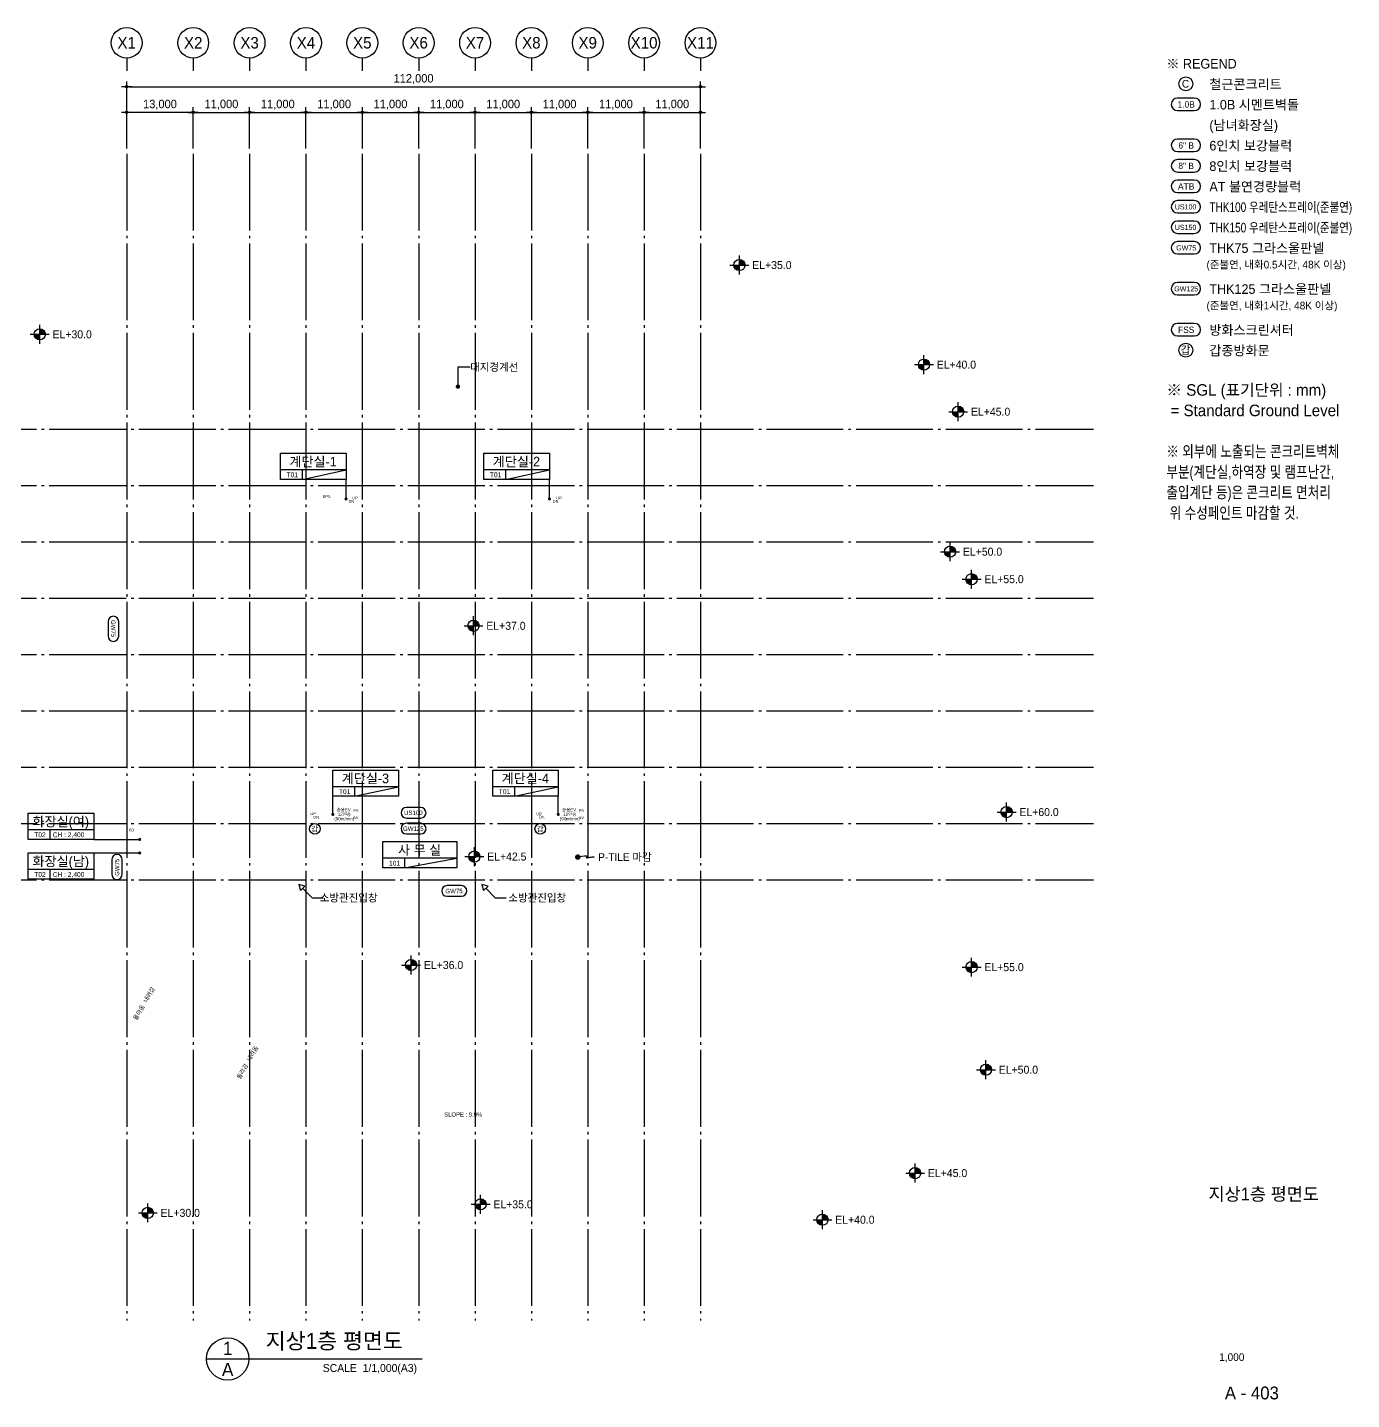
# Model space of a CAD drawing. Header units: millimetres. Extents: x 252735598 to 255219468, y 504282078 to 504550014.
# Drawn here: x 253701006 to 253959468, y 504282078 to 504550014 of the extents above; entities that cross this region are included whole.
import ezdxf
from ezdxf.enums import TextEntityAlignment as Align

# ---------------------------------------------------------------- set-up
doc = ezdxf.new("R2010")
doc.units = ezdxf.units.MM
doc.linetypes.add('CEN', pattern=[35, 30, -2, 1, -2])
for name, color, linetype in [('4A.TEC CEN', 1, 'CEN'), ('4A.TEC DIM', 7, 'Continuous'), ('4A.TEC FORM-TEXT', 3, 'Continuous'), ('4A.TEC TEXT', 7, 'Continuous'), ('4A.TEC TEXT 1', 3, 'Continuous'), ('4A.TEC TEXT 2', 3, 'Continuous'), ('4A.TEC 심볼', 7, 'Continuous'), ('㈜SE&C TEXT', 7, 'Continuous'), ('㈜SE&C TEXT 1', 3, 'Continuous')]:
    doc.layers.add(name, color=color, linetype=linetype)
doc.styles.add('돋움', font='')
doc.styles.get('돋움').set_extended_font_data('돋움')
doc.dimstyles.new('DIM_600(외부치수)', dxfattribs={"dimscale": 400, "dimtxt": 3.3, "dimasz": 1, "dimexe": 2, "dimexo": 2, "dimgap": 1, "dimtad": 1, "dimdec": 0, "dimdsep": 46, "dimlunit": 6, "dimtxsty": '돋움', "dimblk1": 'DIMDOT', "dimblk2": 'DIMDOT', "dimsah": 1, "dimcen": 2.5, "dimdle": 1.5, "dimclrd": 8, "dimclre": 8, "dimclrt": 3, "dimadec": 0, "dimazin": 0, "dimtfac": 1, "dimtdec": 0, "dimtix": 1, "dimtmove": 2, "dimatfit": 3, "dimldrblk": 'DIMDOT', "dimfxl": 1, "dimtvp": 1, "dimtolj": 1, "dimtzin": 0, "dimarcsym": 0})

# ---------------------------------------------------------------- blocks, each defined once
blk = doc.blocks.new('a4w')
at = {"layer": '4A.TEC 심볼'}
for points in [[(-19898, 7460444), (-21873, 7460444, 1), (-21873, 7458989), (-19898, 7458989, 1)], [(-19898, 7455644), (-21873, 7455644, 1), (-21873, 7454189), (-19898, 7454189, 1)], [(-19898, 7453244), (-21873, 7453244, 1), (-21873, 7451789), (-19898, 7451789, 1)], [(-19898, 7450844), (-21873, 7450844, 1), (-21873, 7449389), (-19898, 7449389, 1)], [(-19898, 7448444), (-21873, 7448444, 1), (-21873, 7446989), (-19898, 7446989, 1)], [(-19898, 7446044), (-21873, 7446044, 1), (-21873, 7444589), (-19898, 7444589, 1)], [(-19898, 7443644), (-21873, 7443644, 1), (-21873, 7442189), (-19898, 7442189, 1)], [(-19898, 7438844), (-21873, 7438844, 1), (-21873, 7437389), (-19898, 7437389, 1)], [(-19898, 7434044), (-21873, 7434044, 1), (-21873, 7432589), (-19898, 7432589, 1)]]:
    blk.add_lwpolyline(points, format="xyb", close=True, dxfattribs=at)
for centre in [(-20886, 7462116), (-20886, 7430916)]:
    blk.add_circle(centre, 808, dxfattribs=at)
at = {"layer": '4A.TEC TEXT', "style": '돋움'}
for s, p in [('C', (-20923, 7462128)), ('갑', (-20923, 7430928))]:
    blk.add_text(s, height=900, dxfattribs=at).set_placement(p, align=Align.MIDDLE_CENTER)
for s, height, p in [('1.0B', 750, (-20845, 7459705)), ('6" B', 750, (-20845, 7454905)), ('8" B', 750, (-20845, 7452505)), ('ATB', 750, (-20845, 7450105)), ('US100', 600, (-20916, 7447705)), ('US150', 600, (-20916, 7445305)), ('GW75', 600, (-20845, 7442905)), ('GW125', 600, (-20845, 7438105)), ('FSS', 750, (-20845, 7433305))]:
    blk.add_text(s, height=height, dxfattribs=at).set_placement(p, align=Align.MIDDLE)
at = {"layer": '4A.TEC TEXT 2', "color": 3, "style": '돋움'}
for s, height, p in [('※ REGEND', 1125, (-23170, 7463576)), ('철근콘크리트', 1125, (-18130, 7461176)), ('1.0B 시멘트벽돌', 1125, (-18130, 7458776)), ('(남녀화장실)', 1125, (-18130, 7456376)), ('6인치 보강블럭', 1125, (-18130, 7453976)), ('8인치 보강블럭', 1125, (-18130, 7451576)), ('AT 불연경량블럭', 1125, (-18130, 7449176)), ('THK75 그라스울판넬', 1125, (-18130, 7441976)), ('(준불연, 내화0.5시간, 48K 이상)', 900, (-18466, 7440222)), ('THK125 그라스울판넬', 1125, (-18130, 7437176)), ('(준불연, 내화1시간, 48K 이상)', 900, (-18466, 7435422)), ('방화스크린셔터', 1125, (-18130, 7432376)), ('갑종방화문', 1125, (-18130, 7429976)), ('※ SGL (표기단위 : mm)', 1350, (-23170, 7425176)), (' = Standard Ground Level', 1350, (-23170, 7422776))]:
    blk.add_text(s, height=height, dxfattribs=at).set_placement(p, align=Align.BOTTOM_LEFT)
at = {"layer": '4A.TEC TEXT 2', "color": 3, "style": '돋움', "width": 0.8}
for s, height, p in [('THK100 우레탄스프레이(준불연)', 1125, (-18130, 7446776)), ('THK150 우레탄스프레이(준불연)', 1125, (-18130, 7444376)), ('※ 외부에 노출되는 콘크리트벽체', 1350, (-23170, 7417976)), ('부분(계단실,하역장 및 램프난간,', 1350, (-23170, 7415576)), ('출입계단 등)은 콘크리트 면처리', 1350, (-23170, 7413176)), (' 위 수성페인트 마감할 것.', 1350, (-23170, 7410776))]:
    blk.add_text(s, height=height, dxfattribs=at).set_placement(p, align=Align.BOTTOM_LEFT)
blk = doc.blocks.new('DIMDOT')
at = {"color": 0}
blk.add_line((-2, 0), (2, 0), dxfattribs=at)
for radius in [0.5, 0.25]:
    blk.add_circle((0, 0), radius, dxfattribs=at)
blk = doc.blocks.new('*D94')
at = {"layer": '4A.TEC DIM', "color": 8, "lineweight": -2, "transparency": 16777216}
for p, q in [((169308, -38163), (169308, -25069)), ((169808, -26069), (280808, -26069)), ((281308, -38163), (281308, -25069))]:
    blk.add_line(p, q, dxfattribs=at)
at = {"layer": 'Defpoints', "color": 0, "transparency": 16777216}
for p in [(281308, -26069), (169308, -39163), (281308, -39163)]:
    blk.add_point(p, dxfattribs=at)
at = {"layer": '4A.TEC DIM', "color": 8, "lineweight": -2, "transparency": 16777216, "xscale": 500, "yscale": 500, "zscale": 500, "rotation": 180}
blk.add_blockref('DIMDOT', (169308, -26069), dxfattribs=at)
at = {"layer": '4A.TEC DIM', "color": 8, "lineweight": -2, "transparency": 16777216, "xscale": 500, "yscale": 500, "zscale": 500}
blk.add_blockref('DIMDOT', (281308, -26069), dxfattribs=at)
at = {"layer": '4A.TEC DIM', "color": 3, "transparency": 16777216, "insert": (225308, -24584), "char_height": 1650, "attachment_point": 5, "style": '돋움'}
blk.add_mtext('\\A1;112,000', dxfattribs=at)
blk = doc.blocks.new('ccs122')
at = {"layer": '4A.TEC 심볼'}
blk.add_line((0, 8), (0, 3), dxfattribs=at)
blk.add_circle((0, 14), 6, dxfattribs=at)
at = {"layer": '4A.TEC TEXT 2', "color": 3, "style": '돋움'}
blk.add_attdef('NO', text='', height=4.5, dxfattribs=at).set_placement((-0.01, 14.02), align=Align.MIDDLE_CENTER)
blk = doc.blocks.new('*D103')
at = {"layer": '4A.TEC DIM', "color": 8, "lineweight": -2, "transparency": 16777216}
for p, q in [((169308, -38163), (169308, -30082)), ((181808, -31082), (169808, -31082)), ((182308, -38163), (182308, -30082))]:
    blk.add_line(p, q, dxfattribs=at)
at = {"layer": 'Defpoints', "color": 0, "transparency": 16777216}
for p in [(169308, -31082), (169308, -39163), (182308, -39163)]:
    blk.add_point(p, dxfattribs=at)
at = {"layer": '4A.TEC DIM', "color": 8, "lineweight": -2, "transparency": 16777216, "xscale": 500, "yscale": 500, "zscale": 500, "rotation": 180}
blk.add_blockref('DIMDOT', (169308, -31082), dxfattribs=at)
at = {"layer": '4A.TEC DIM', "color": 8, "lineweight": -2, "transparency": 16777216, "xscale": 500, "yscale": 500, "zscale": 500}
blk.add_blockref('DIMDOT', (182308, -31082), dxfattribs=at)
at = {"layer": '4A.TEC DIM', "color": 3, "transparency": 16777216, "insert": (175808, -29597), "char_height": 1650, "attachment_point": 5, "style": '돋움'}
blk.add_mtext('\\A1;13,000', dxfattribs=at)
blk = doc.blocks.new('*D105')
at = {"layer": '4A.TEC DIM', "color": 8, "lineweight": -2, "transparency": 16777216}
for p, q in [((270308, -38163), (270308, -30082)), ((270808, -31082), (280808, -31082)), ((281308, -38163), (281308, -30082))]:
    blk.add_line(p, q, dxfattribs=at)
at = {"layer": 'Defpoints', "color": 0, "transparency": 16777216}
for p in [(281308, -31082), (270308, -39163), (281308, -39163)]:
    blk.add_point(p, dxfattribs=at)
at = {"layer": '4A.TEC DIM', "color": 8, "lineweight": -2, "transparency": 16777216, "xscale": 500, "yscale": 500, "zscale": 500, "rotation": 180}
blk.add_blockref('DIMDOT', (270308, -31082), dxfattribs=at)
at = {"layer": '4A.TEC DIM', "color": 8, "lineweight": -2, "transparency": 16777216, "xscale": 500, "yscale": 500, "zscale": 500}
blk.add_blockref('DIMDOT', (281308, -31082), dxfattribs=at)
at = {"layer": '4A.TEC DIM', "color": 3, "transparency": 16777216, "insert": (275808, -29597), "char_height": 1650, "attachment_point": 5, "style": '돋움'}
blk.add_mtext('\\A1;11,000', dxfattribs=at)
blk = doc.blocks.new('*D106')
at = {"layer": '4A.TEC DIM', "color": 8, "lineweight": -2, "transparency": 16777216}
for p, q in [((259308, -38163), (259308, -30082)), ((259808, -31082), (269808, -31082)), ((270308, -38163), (270308, -30082))]:
    blk.add_line(p, q, dxfattribs=at)
at = {"layer": 'Defpoints', "color": 0, "transparency": 16777216}
for p in [(270308, -31082), (259308, -39163), (270308, -39163)]:
    blk.add_point(p, dxfattribs=at)
at = {"layer": '4A.TEC DIM', "color": 8, "lineweight": -2, "transparency": 16777216, "xscale": 500, "yscale": 500, "zscale": 500, "rotation": 180}
blk.add_blockref('DIMDOT', (259308, -31082), dxfattribs=at)
at = {"layer": '4A.TEC DIM', "color": 8, "lineweight": -2, "transparency": 16777216, "xscale": 500, "yscale": 500, "zscale": 500}
blk.add_blockref('DIMDOT', (270308, -31082), dxfattribs=at)
at = {"layer": '4A.TEC DIM', "color": 3, "transparency": 16777216, "insert": (264808, -29597), "char_height": 1650, "attachment_point": 5, "style": '돋움'}
blk.add_mtext('\\A1;11,000', dxfattribs=at)
blk = doc.blocks.new('*D107')
at = {"layer": '4A.TEC DIM', "color": 8, "lineweight": -2, "transparency": 16777216}
for p, q in [((248308, -38163), (248308, -30082)), ((248808, -31082), (258808, -31082)), ((259308, -38163), (259308, -30082))]:
    blk.add_line(p, q, dxfattribs=at)
at = {"layer": 'Defpoints', "color": 0, "transparency": 16777216}
for p in [(259308, -31082), (248308, -39163), (259308, -39163)]:
    blk.add_point(p, dxfattribs=at)
at = {"layer": '4A.TEC DIM', "color": 8, "lineweight": -2, "transparency": 16777216, "xscale": 500, "yscale": 500, "zscale": 500, "rotation": 180}
blk.add_blockref('DIMDOT', (248308, -31082), dxfattribs=at)
at = {"layer": '4A.TEC DIM', "color": 8, "lineweight": -2, "transparency": 16777216, "xscale": 500, "yscale": 500, "zscale": 500}
blk.add_blockref('DIMDOT', (259308, -31082), dxfattribs=at)
at = {"layer": '4A.TEC DIM', "color": 3, "transparency": 16777216, "insert": (253808, -29597), "char_height": 1650, "attachment_point": 5, "style": '돋움'}
blk.add_mtext('\\A1;11,000', dxfattribs=at)
blk = doc.blocks.new('*D108')
at = {"layer": '4A.TEC DIM', "color": 8, "lineweight": -2, "transparency": 16777216}
for p, q in [((237308, -38163), (237308, -30082)), ((237808, -31082), (247808, -31082)), ((248308, -38163), (248308, -30082))]:
    blk.add_line(p, q, dxfattribs=at)
at = {"layer": 'Defpoints', "color": 0, "transparency": 16777216}
for p in [(248308, -31082), (237308, -39163), (248308, -39163)]:
    blk.add_point(p, dxfattribs=at)
at = {"layer": '4A.TEC DIM', "color": 8, "lineweight": -2, "transparency": 16777216, "xscale": 500, "yscale": 500, "zscale": 500, "rotation": 180}
blk.add_blockref('DIMDOT', (237308, -31082), dxfattribs=at)
at = {"layer": '4A.TEC DIM', "color": 8, "lineweight": -2, "transparency": 16777216, "xscale": 500, "yscale": 500, "zscale": 500}
blk.add_blockref('DIMDOT', (248308, -31082), dxfattribs=at)
at = {"layer": '4A.TEC DIM', "color": 3, "transparency": 16777216, "insert": (242808, -29597), "char_height": 1650, "attachment_point": 5, "style": '돋움'}
blk.add_mtext('\\A1;11,000', dxfattribs=at)
blk = doc.blocks.new('*D109')
at = {"layer": '4A.TEC DIM', "color": 8, "lineweight": -2, "transparency": 16777216}
for p, q in [((226308, -38163), (226308, -30082)), ((226808, -31082), (236808, -31082)), ((237308, -38163), (237308, -30082))]:
    blk.add_line(p, q, dxfattribs=at)
at = {"layer": 'Defpoints', "color": 0, "transparency": 16777216}
for p in [(237308, -31082), (226308, -39163), (237308, -39163)]:
    blk.add_point(p, dxfattribs=at)
at = {"layer": '4A.TEC DIM', "color": 8, "lineweight": -2, "transparency": 16777216, "xscale": 500, "yscale": 500, "zscale": 500, "rotation": 180}
blk.add_blockref('DIMDOT', (226308, -31082), dxfattribs=at)
at = {"layer": '4A.TEC DIM', "color": 8, "lineweight": -2, "transparency": 16777216, "xscale": 500, "yscale": 500, "zscale": 500}
blk.add_blockref('DIMDOT', (237308, -31082), dxfattribs=at)
at = {"layer": '4A.TEC DIM', "color": 3, "transparency": 16777216, "insert": (231808, -29597), "char_height": 1650, "attachment_point": 5, "style": '돋움'}
blk.add_mtext('\\A1;11,000', dxfattribs=at)
blk = doc.blocks.new('*D110')
at = {"layer": '4A.TEC DIM', "color": 8, "lineweight": -2, "transparency": 16777216}
for p, q in [((215308, -38163), (215308, -30082)), ((215808, -31082), (225808, -31082)), ((226308, -38163), (226308, -30082))]:
    blk.add_line(p, q, dxfattribs=at)
at = {"layer": 'Defpoints', "color": 0, "transparency": 16777216}
for p in [(226308, -31082), (215308, -39163), (226308, -39163)]:
    blk.add_point(p, dxfattribs=at)
at = {"layer": '4A.TEC DIM', "color": 8, "lineweight": -2, "transparency": 16777216, "xscale": 500, "yscale": 500, "zscale": 500, "rotation": 180}
blk.add_blockref('DIMDOT', (215308, -31082), dxfattribs=at)
at = {"layer": '4A.TEC DIM', "color": 8, "lineweight": -2, "transparency": 16777216, "xscale": 500, "yscale": 500, "zscale": 500}
blk.add_blockref('DIMDOT', (226308, -31082), dxfattribs=at)
at = {"layer": '4A.TEC DIM', "color": 3, "transparency": 16777216, "insert": (220808, -29597), "char_height": 1650, "attachment_point": 5, "style": '돋움'}
blk.add_mtext('\\A1;11,000', dxfattribs=at)
blk = doc.blocks.new('*D111')
at = {"layer": '4A.TEC DIM', "color": 8, "lineweight": -2, "transparency": 16777216}
for p, q in [((204308, -38163), (204308, -30082)), ((204808, -31082), (214808, -31082)), ((215308, -38163), (215308, -30082))]:
    blk.add_line(p, q, dxfattribs=at)
at = {"layer": 'Defpoints', "color": 0, "transparency": 16777216}
for p in [(215308, -31082), (204308, -39163), (215308, -39163)]:
    blk.add_point(p, dxfattribs=at)
at = {"layer": '4A.TEC DIM', "color": 8, "lineweight": -2, "transparency": 16777216, "xscale": 500, "yscale": 500, "zscale": 500, "rotation": 180}
blk.add_blockref('DIMDOT', (204308, -31082), dxfattribs=at)
at = {"layer": '4A.TEC DIM', "color": 8, "lineweight": -2, "transparency": 16777216, "xscale": 500, "yscale": 500, "zscale": 500}
blk.add_blockref('DIMDOT', (215308, -31082), dxfattribs=at)
at = {"layer": '4A.TEC DIM', "color": 3, "transparency": 16777216, "insert": (209808, -29597), "char_height": 1650, "attachment_point": 5, "style": '돋움'}
blk.add_mtext('\\A1;11,000', dxfattribs=at)
blk = doc.blocks.new('*D112')
at = {"layer": '4A.TEC DIM', "color": 8, "lineweight": -2, "transparency": 16777216}
for p, q in [((193308, -38163), (193308, -30082)), ((193808, -31082), (203808, -31082)), ((204308, -38163), (204308, -30082))]:
    blk.add_line(p, q, dxfattribs=at)
at = {"layer": 'Defpoints', "color": 0, "transparency": 16777216}
for p in [(204308, -31082), (193308, -39163), (204308, -39163)]:
    blk.add_point(p, dxfattribs=at)
at = {"layer": '4A.TEC DIM', "color": 8, "lineweight": -2, "transparency": 16777216, "xscale": 500, "yscale": 500, "zscale": 500, "rotation": 180}
blk.add_blockref('DIMDOT', (193308, -31082), dxfattribs=at)
at = {"layer": '4A.TEC DIM', "color": 8, "lineweight": -2, "transparency": 16777216, "xscale": 500, "yscale": 500, "zscale": 500}
blk.add_blockref('DIMDOT', (204308, -31082), dxfattribs=at)
at = {"layer": '4A.TEC DIM', "color": 3, "transparency": 16777216, "insert": (198808, -29597), "char_height": 1650, "attachment_point": 5, "style": '돋움'}
blk.add_mtext('\\A1;11,000', dxfattribs=at)
blk = doc.blocks.new('*D113')
at = {"layer": '4A.TEC DIM', "color": 8, "lineweight": -2, "transparency": 16777216}
for p, q in [((182308, -38163), (182308, -30082)), ((182808, -31082), (192808, -31082)), ((193308, -38163), (193308, -30082))]:
    blk.add_line(p, q, dxfattribs=at)
at = {"layer": 'Defpoints', "color": 0, "transparency": 16777216}
for p in [(193308, -31082), (182308, -39163), (193308, -39163)]:
    blk.add_point(p, dxfattribs=at)
at = {"layer": '4A.TEC DIM', "color": 8, "lineweight": -2, "transparency": 16777216, "xscale": 500, "yscale": 500, "zscale": 500, "rotation": 180}
blk.add_blockref('DIMDOT', (182308, -31082), dxfattribs=at)
at = {"layer": '4A.TEC DIM', "color": 8, "lineweight": -2, "transparency": 16777216, "xscale": 500, "yscale": 500, "zscale": 500}
blk.add_blockref('DIMDOT', (193308, -31082), dxfattribs=at)
at = {"layer": '4A.TEC DIM', "color": 3, "transparency": 16777216, "insert": (187808, -29597), "char_height": 1650, "attachment_point": 5, "style": '돋움'}
blk.add_mtext('\\A1;11,000', dxfattribs=at)
blk = doc.blocks.new('FL-LEVEL1')
at = {"layer": '4A.TEC 심볼', "linetype": 'ByBlock'}
h = blk.add_hatch(color=256, dxfattribs=at)
h.paths.add_polyline_path([(295, 175), (295, 0), (470, 0, 0.414214)])
h.paths.add_polyline_path([(295, 0), (120, 0, 0.414214), (295, -175)])
for p, q in [((0, 0), (590, 0)), ((295, -295), (295, 295))]:
    blk.add_line(p, q, dxfattribs=at)
blk.add_circle((295, 0), 175, dxfattribs=at)
at = {"layer": '4A.TEC TEXT 2', "color": 3, "linetype": 'ByBlock', "style": '돋움'}
blk.add_attdef('FL', text='', height=250, dxfattribs=at).set_placement((695, 0), align=Align.MIDDLE_LEFT)
blk = doc.blocks.new('dwg9CDF')
at = {"layer": '4A.TEC 심볼', "color": 3, "linetype": 'ByBlock'}
ref = blk.add_blockref('FL-LEVEL1', (287075, -60898, 36666), dxfattribs=dict(at, xscale=6.250000000000405, yscale=6.250000000000405, zscale=6.250000000000405))
ref.add_attrib('FL', 'EL+35.0', dxfattribs={"layer": '4A.TEC TEXT 1', "color": 3, "linetype": 'ByBlock', "height": 1562.5, "style": '돋움'}).set_placement((291419, -60898, 36666), align=Align.MIDDLE_LEFT)
ref = blk.add_blockref('FL-LEVEL1', (150493, -74424, 31666), dxfattribs=dict(at, xscale=6.250000000000405, yscale=6.250000000000405, zscale=6.250000000000405))
ref.add_attrib('FL', 'EL+30.0', dxfattribs={"layer": '4A.TEC TEXT 1', "color": 3, "linetype": 'ByBlock', "height": 1562.5, "style": '돋움'}).set_placement((154837, -74424, 31666), align=Align.MIDDLE_LEFT)
ref = blk.add_blockref('FL-LEVEL1', (323089, -80342, 36666), dxfattribs=dict(at, xscale=6.250000000000405, yscale=6.250000000000405, zscale=6.250000000000405))
ref.add_attrib('FL', 'EL+40.0', dxfattribs={"layer": '4A.TEC TEXT 1', "color": 3, "linetype": 'ByBlock', "height": 1562.5, "style": '돋움'}).set_placement((327433, -80342, 36666), align=Align.MIDDLE_LEFT)
ref = blk.add_blockref('FL-LEVEL1', (329769, -89536, 46666), dxfattribs=dict(at, xscale=6.250000000000405, yscale=6.250000000000405, zscale=6.250000000000405))
ref.add_attrib('FL', 'EL+45.0', dxfattribs={"layer": '4A.TEC TEXT 1', "color": 3, "linetype": 'ByBlock', "height": 1562.5, "style": '돋움'}).set_placement((334113, -89536, 46666), align=Align.MIDDLE_LEFT)
ref = blk.add_blockref('FL-LEVEL1', (328195, -116874, 51666), dxfattribs=dict(at, xscale=6.250000000000405, yscale=6.250000000000405, zscale=6.250000000000405))
ref.add_attrib('FL', 'EL+50.0', dxfattribs={"layer": '4A.TEC TEXT 1', "color": 3, "linetype": 'ByBlock', "height": 1562.5, "style": '돋움'}).set_placement((332539, -116874, 51666), align=Align.MIDDLE_LEFT)
ref = blk.add_blockref('FL-LEVEL1', (332391, -122240, 56666), dxfattribs=dict(at, xscale=6.250000000000405, yscale=6.250000000000405, zscale=6.250000000000405))
ref.add_attrib('FL', 'EL+55.0', dxfattribs={"layer": '4A.TEC TEXT 1', "color": 3, "linetype": 'ByBlock', "height": 1562.5, "style": '돋움'}).set_placement((336735, -122240, 56666), align=Align.MIDDLE_LEFT)
ref = blk.add_blockref('FL-LEVEL1', (339218, -167717, 226666), dxfattribs=dict(at, xscale=6.250000000000405, yscale=6.250000000000405, zscale=6.250000000000405))
ref.add_attrib('FL', 'EL+60.0', dxfattribs={"layer": '4A.TEC TEXT 1', "color": 3, "linetype": 'ByBlock', "height": 1562.5, "style": '돋움'}).set_placement((343562, -167717, 226666), align=Align.MIDDLE_LEFT)
ref = blk.add_blockref('FL-LEVEL1', (332391, -197997, 56666), dxfattribs=dict(at, xscale=6.250000000000405, yscale=6.250000000000405, zscale=6.250000000000405))
ref.add_attrib('FL', 'EL+55.0', dxfattribs={"layer": '4A.TEC TEXT 1', "color": 3, "linetype": 'ByBlock', "height": 1562.5, "style": '돋움'}).set_placement((336735, -197997, 56666), align=Align.MIDDLE_LEFT)
ref = blk.add_blockref('FL-LEVEL1', (335195, -218028, 51666), dxfattribs=dict(at, xscale=6.250000000000405, yscale=6.250000000000405, zscale=6.250000000000405))
ref.add_attrib('FL', 'EL+50.0', dxfattribs={"layer": '4A.TEC TEXT 1', "color": 3, "linetype": 'ByBlock', "height": 1562.5, "style": '돋움'}).set_placement((339539, -218028, 51666), align=Align.MIDDLE_LEFT)
ref = blk.add_blockref('FL-LEVEL1', (321367, -238214, 46666), dxfattribs=dict(at, xscale=6.250000000000405, yscale=6.250000000000405, zscale=6.250000000000405))
ref.add_attrib('FL', 'EL+45.0', dxfattribs={"layer": '4A.TEC TEXT 1', "color": 3, "linetype": 'ByBlock', "height": 1562.5, "style": '돋움'}).set_placement((325711, -238214, 46666), align=Align.MIDDLE_LEFT)
ref = blk.add_blockref('FL-LEVEL1', (236546, -244313, 36666), dxfattribs=dict(at, xscale=6.250000000000405, yscale=6.250000000000405, zscale=6.250000000000405))
ref.add_attrib('FL', 'EL+35.0', dxfattribs={"layer": '4A.TEC TEXT 1', "color": 3, "linetype": 'ByBlock', "height": 1562.5, "style": '돋움'}).set_placement((240890, -244313, 36666), align=Align.MIDDLE_LEFT)
ref = blk.add_blockref('FL-LEVEL1', (171588, -245977, 31666), dxfattribs=dict(at, xscale=6.250000000000405, yscale=6.250000000000405, zscale=6.250000000000405))
ref.add_attrib('FL', 'EL+30.0', dxfattribs={"layer": '4A.TEC TEXT 1', "color": 3, "linetype": 'ByBlock', "height": 1562.5, "style": '돋움'}).set_placement((175932, -245977, 31666), align=Align.MIDDLE_LEFT)
ref = blk.add_blockref('FL-LEVEL1', (303281, -247320, 41666), dxfattribs=dict(at, xscale=6.250000000000405, yscale=6.250000000000405, zscale=6.250000000000405))
ref.add_attrib('FL', 'EL+40.0', dxfattribs={"layer": '4A.TEC TEXT 1', "color": 3, "linetype": 'ByBlock', "height": 1562.5, "style": '돋움'}).set_placement((307625, -247320, 41666), align=Align.MIDDLE_LEFT)
blk = doc.blocks.new('dwgFD3B')
at = {"layer": '4A.TEC CEN', "color": 250, "ltscale": 500}
for p, q in [((49194.51, -92936.83, -3333.33), (358000, -92936.83, -3333.33)), ((49194.51, -103936.83, -3333.33), (358000, -103936.83, -3333.33)), ((49194.51, -114936.83, -3333.33), (358000, -114936.83, -3333.33)), ((49194.51, -125936.83, -3333.33), (358000, -125936.83, -3333.33)), ((49194.51, -136936.83, -3333.33), (358000, -136936.83, -3333.33)), ((49194.51, -147936.83, -3333.33), (358000, -147936.83, -3333.33)), ((49194.51, -158936.83, -3333.33), (358000, -158936.83, -3333.33)), ((49194.51, -169936.83, -3333.33), (358000, -169936.83, -3333.33)), ((49194.51, -180936.83, -3333.33), (358000, -180936.83, -3333.33))]:
    blk.add_line(p, q, dxfattribs=at)
at = {"layer": '4A.TEC CEN', "color": 250, "ltscale": 500, "elevation": -3333.33}
for points in [[(169307.63, -39163.16), (169307.63, -267000)], [(182307.63, -39163.16), (182307.63, -267000)], [(193307.63, -39163.16), (193307.63, -267000)], [(204307.63, -39163.16), (204307.63, -267000)], [(215307.63, -39163.16), (215307.63, -267000)], [(226307.63, -39163.16), (226307.63, -267000)], [(237307.63, -39163.16), (237307.63, -267000)], [(248307.63, -39163.16), (248307.63, -267000)], [(259307.63, -39163.16), (259307.63, -267000)], [(270307.63, -39163.16), (270307.63, -267000)], [(281307.63, -39163.16), (281307.63, -267000)]]:
    blk.add_lwpolyline(points, dxfattribs=at)
at = {"layer": '4A.TEC 심볼'}
ref = blk.add_blockref('ccs122', (169307.63, -24500.01, 1666.22), dxfattribs=dict(at, xscale=499.9999977496833, yscale=499.9999977496833, zscale=499.9999977496833))
ref.add_attrib('NO', 'X1', dxfattribs={"layer": '0', "color": 3, "height": 2250, "style": '돋움'}).set_placement((169304.55, -17491.05, 1666.22), align=Align.MIDDLE_CENTER)
ref = blk.add_blockref('ccs122', (182307.63, -24500, -3333.78), dxfattribs=dict(at, xscale=499.9999977496833, yscale=499.9999977496833, zscale=499.9999977496833))
ref.add_attrib('NO', 'X2', dxfattribs={"layer": '0', "color": 3, "height": 2250, "style": '돋움'}).set_placement((182304.55, -17491.04, -3333.78), align=Align.MIDDLE_CENTER)
ref = blk.add_blockref('ccs122', (193307.63, -24500, -3333.78), dxfattribs=dict(at, xscale=499.9999977496833, yscale=499.9999977496833, zscale=499.9999977496833))
ref.add_attrib('NO', 'X3', dxfattribs={"layer": '0', "color": 3, "height": 2250, "style": '돋움'}).set_placement((193304.55, -17491.04, -3333.78), align=Align.MIDDLE_CENTER)
ref = blk.add_blockref('ccs122', (204307.63, -24500, -3333.78), dxfattribs=dict(at, xscale=499.9999977496833, yscale=499.9999977496833, zscale=499.9999977496833))
ref.add_attrib('NO', 'X4', dxfattribs={"layer": '0', "color": 3, "height": 2250, "style": '돋움'}).set_placement((204304.55, -17491.04, -3333.78), align=Align.MIDDLE_CENTER)
ref = blk.add_blockref('ccs122', (215307.63, -24500, -3333.78), dxfattribs=dict(at, xscale=499.9999977496833, yscale=499.9999977496833, zscale=499.9999977496833))
ref.add_attrib('NO', 'X5', dxfattribs={"layer": '0', "color": 3, "height": 2250, "style": '돋움'}).set_placement((215304.55, -17491.04, -3333.78), align=Align.MIDDLE_CENTER)
ref = blk.add_blockref('ccs122', (226307.63, -24500, -3333.78), dxfattribs=dict(at, xscale=499.9999977496833, yscale=499.9999977496833, zscale=499.9999977496833))
ref.add_attrib('NO', 'X6', dxfattribs={"layer": '0', "color": 3, "height": 2250, "style": '돋움'}).set_placement((226304.55, -17491.04, -3333.78), align=Align.MIDDLE_CENTER)
ref = blk.add_blockref('ccs122', (237307.63, -24499.99, -3333.78), dxfattribs=dict(at, xscale=499.9999977496833, yscale=499.9999977496833, zscale=499.9999977496833))
ref.add_attrib('NO', 'X7', dxfattribs={"layer": '0', "color": 3, "height": 2250, "style": '돋움'}).set_placement((237304.55, -17491.04, -3333.78), align=Align.MIDDLE_CENTER)
ref = blk.add_blockref('ccs122', (248307.63, -24500, -3333.78), dxfattribs=dict(at, xscale=499.9999977496833, yscale=499.9999977496833, zscale=499.9999977496833))
ref.add_attrib('NO', 'X8', dxfattribs={"layer": '0', "color": 3, "height": 2250, "style": '돋움'}).set_placement((248304.55, -17491.04, -3333.78), align=Align.MIDDLE_CENTER)
ref = blk.add_blockref('ccs122', (259307.63, -24499.99, -3333.78), dxfattribs=dict(at, xscale=499.9999977496833, yscale=499.9999977496833, zscale=499.9999977496833))
ref.add_attrib('NO', 'X9', dxfattribs={"layer": '0', "color": 3, "height": 2250, "style": '돋움'}).set_placement((259304.55, -17491.04, -3333.78), align=Align.MIDDLE_CENTER)
ref = blk.add_blockref('ccs122', (270307.63, -24500, -3333.78), dxfattribs=dict(at, xscale=499.9999977496833, yscale=499.9999977496833, zscale=499.9999977496833))
ref.add_attrib('NO', 'X10', dxfattribs={"layer": '0', "color": 3, "height": 2250, "style": '돋움'}).set_placement((270304.55, -17491.04, -3333.78), align=Align.MIDDLE_CENTER)
ref = blk.add_blockref('ccs122', (281307.63, -24500, -3333.78), dxfattribs=dict(at, xscale=499.9999977496833, yscale=499.9999977496833, zscale=499.9999977496833))
ref.add_attrib('NO', 'X11', dxfattribs={"layer": '0', "color": 3, "height": 2250, "style": '돋움'}).set_placement((281304.55, -17491.04, -3333.78), align=Align.MIDDLE_CENTER)
at = {"layer": '4A.TEC DIM'}
for base, p1, p2, picture, middle in [((281307.63, -26068.86, 1666.22), (169307.63, -39163.16, 1666.22), (281307.63, -39163.16, 1666.22), '*D94', (225307.63, -24583.79, 1666.22)), ((169307.63, -31081.58, 1666.22), (182307.63, -39163.16, 1666.22), (169307.63, -39163.16, 1666.22), '*D103', (175807.63, -29596.51, 1666.22))]:
    dim = blk.add_linear_dim(base=base, p1=p1, p2=p2, dimstyle='DIM_600(외부치수)', override={"dimscale": 500, "dimdec": 1, "dimtxsty": '돋움', "dimblk1": 'DIMDOT', "dimblk2": 'DIMDOT'}, dxfattribs=at)
    dim.commit()
    dim.dimension.update_dxf_attribs({"geometry": picture, "text_midpoint": middle})
for base, p1, p2, picture, middle in [((193307.63, -31081.58, 1666.67), (182307.63, -39163.16, 1666.67), (193307.63, -39163.16, 1666.67), '*D113', (187807.63, -29596.51, 1666.67)), ((204307.63, -31081.58, 6666.22), (193307.63, -39163.16, 6666.22), (204307.63, -39163.16, 6666.22), '*D112', (198807.63, -29596.51, 6666.22)), ((215307.63, -31081.58, 1666.22), (204307.63, -39163.16, 1666.22), (215307.63, -39163.16, 1666.22), '*D111', (209807.63, -29596.51, 1666.22)), ((226307.63, -31081.58, 1666.22), (215307.63, -39163.16, 1666.22), (226307.63, -39163.16, 1666.22), '*D110', (220807.63, -29596.51, 1666.22)), ((237307.63, -31081.58, 1666.22), (226307.63, -39163.16, 1666.22), (237307.63, -39163.16, 1666.22), '*D109', (231807.63, -29596.51, 1666.22)), ((248307.63, -31081.58, 11666.22), (237307.63, -39163.16, 11666.22), (248307.63, -39163.16, 11666.22), '*D108', (242807.63, -29596.51, 11666.22)), ((259307.63, -31081.58, 6666.22), (248307.63, -39163.16, 6666.22), (259307.63, -39163.16, 6666.22), '*D107', (253807.63, -29596.51, 6666.22)), ((270307.63, -31081.58, 1666.22), (259307.63, -39163.16, 1666.22), (270307.63, -39163.16, 1666.22), '*D106', (264807.63, -29596.51, 1666.22)), ((281307.63, -31081.58, 1666.22), (270307.63, -39163.16, 1666.22), (281307.63, -39163.16, 1666.22), '*D105', (275807.63, -29596.51, 1666.22))]:
    dim = blk.add_linear_dim(base=base, p1=p1, p2=p2, angle=180, dimstyle='DIM_600(외부치수)', override={"dimscale": 500, "dimdec": 1, "dimtxsty": '돋움', "dimblk1": 'DIMDOT', "dimblk2": 'DIMDOT'}, dxfattribs=at)
    dim.commit()
    dim.dimension.update_dxf_attribs({"geometry": picture, "text_midpoint": middle})

msp = doc.modelspace()

# ---------------------------------------------------------------- linework, layer by layer
at = {"layer": '4A.TEC 심볼'}
for p, q in [((253763196.7, 504463606.2, -1666.7), (253750396.8, 504463606.2, -1666.7)), ((253754646.8, 504461731.2, -1666.7), (253763196.7, 504463606.2, -1666.7)), ((253754646.8, 504463606.2, -1666.7), (253754646.8, 504461731.2, -1666.7)), ((253802892.6, 504463606.2, -1666.7), (253790092.7, 504463606.2, -1666.7)), ((253794342.7, 504461731.2, -1666.7), (253802892.6, 504463606.2, -1666.7)), ((253794342.7, 504463606.2, -1666.7), (253794342.7, 504461731.2, -1666.7)), ((253763196.7, 504457962.8, -1666.7), (253763196.7, 504461731.2, -1666.7)), ((253802892.6, 504457962.8, -1666.7), (253802892.6, 504461731.2, -1666.7)), ((253773419.9, 504401750, 1250), (253760620, 504401750, 1250)), ((253764870, 504399875, 1250), (253773419.9, 504401750, 1250)), ((253764870, 504401750, 1250), (253764870, 504399875, 1250)), ((253804620, 504401750, 1250), (253791820.1, 504401750, 1250)), ((253796070.1, 504399875, 1250), (253804620, 504401750, 1250)), ((253796070.1, 504401750, 1250), (253796070.1, 504399875, 1250)), ((253760620, 504396359, 1250), (253760620, 504399875, 1250)), ((253804620, 504396359, 1250), (253804620, 504399875, 1250)), ((253713948.1, 504393318.8, 33344.4), (253701148.2, 504393318.8, 33344.4)), ((253705398.2, 504393318.8, 33344.4), (253705398.2, 504391443.8, 33344.4)), ((253713948.1, 504391443.8, 33344.4), (253722910, 504391443.8, -5000)), ((253713948.1, 504388812.1, 33344.4), (253722910, 504388812.1, -5000)), ((253784829.5, 504387768.7), (253770362.9, 504387768.7)), ((253774612.9, 504387768.7), (253774612.9, 504385893.7)), ((253774612.9, 504385893.7), (253784829.5, 504387768.7)), ((253713948.1, 504385562.1, 33344.4), (253701148.2, 504385562.1, 33344.4)), ((253705398.2, 504385562.1, 33344.4), (253705398.2, 504383687.1, 33344.4)), ((253735947.8, 504290014.2, 3333.3), (253778024.2, 504290014.2, 3333.3))]:
    msp.add_line(p, q, dxfattribs=at)
at = {"layer": '4A.TEC 심볼', "color": 1, "elevation": 3332.9}
msp.add_lwpolyline([(253787421.2, 504483688.1), (253785033.8, 504483688.1), (253785033.8, 504479880.3)], dxfattribs=at)
at = {"layer": '4A.TEC 심볼', "color": 1, "const_width": 427, "elevation": 3332.9}
msp.add_lwpolyline([(253784820.3, 504479880.3, 1), (253785247.3, 504479880.3, 1)], format="xyb", close=True, dxfattribs=at)
at = {"layer": '4A.TEC 심볼'}
for points, elevation in [([(253750396.8, 504466856.2), (253763196.7, 504466856.2), (253763196.7, 504461731.2), (253750396.8, 504461731.2)], -1666.7), ([(253790092.7, 504466856.2), (253802892.6, 504466856.2), (253802892.6, 504461731.2), (253790092.7, 504461731.2)], -1666.7), ([(253760620, 504405000), (253773419.9, 504405000), (253773419.9, 504399875), (253760620, 504399875)], 1250), ([(253791820.1, 504405000), (253804620, 504405000), (253804620, 504399875), (253791820.1, 504399875)], 1250), ([(253701148.2, 504396568.8), (253713948.1, 504396568.8), (253713948.1, 504391443.8), (253701148.2, 504391443.8)], 33344.4), ([(253701148.2, 504388812.1), (253713948.1, 504388812.1), (253713948.1, 504383687.1), (253701148.2, 504383687.1)], 33344.4)]:
    msp.add_lwpolyline(points, close=True, dxfattribs=dict(at, elevation=elevation))
at = {"layer": '4A.TEC 심볼', "const_width": 298.9}
for points, elevation in [([(253763346.1, 504457944.5, 1), (253763047.2, 504457944.5, 1)], -1666.7), ([(253803042, 504457944.5, 1), (253802743.1, 504457944.5, 1)], -1666.7), ([(253760769.4, 504396340.8, 1), (253760470.5, 504396340.8, 1)], 1250), ([(253804769.4, 504396340.8, 1), (253804470.5, 504396340.8, 1)], 1250), ([(253722910, 504391593.3, 1), (253722910, 504391294.4, 1)], -5000), ([(253722910, 504388961.5, 1), (253722910, 504388662.6, 1)], -5000)]:
    msp.add_lwpolyline(points, format="xyb", close=True, dxfattribs=dict(at, elevation=elevation))
at = {"layer": '4A.TEC 심볼'}
for points, elevation in [([(253718818.1, 504431170.2), (253718818.1, 504433986.6, 1), (253716744.4, 504433986.6), (253716744.4, 504431170.2, 1)], 5000), ([(253785724, 504382437.1), (253782907.7, 504382437.1, 1), (253782907.7, 504380363.4), (253785724, 504380363.4, 1)], -0.4)]:
    msp.add_lwpolyline(points, format="xyb", close=True, dxfattribs=dict(at, elevation=elevation))
for points in [[(253777779.5, 504397700.3), (253774963.1, 504397700.3, 1), (253774963.1, 504395626.6), (253777779.5, 504395626.6, 1)], [(253777779.5, 504394606.8), (253774963.1, 504394606.8, 1), (253774963.1, 504392533), (253777779.5, 504392533, 1)], [(253717445.2, 504387474.2), (253717445.2, 504384657.9, 1), (253719518.9, 504384657.9), (253719518.9, 504387474.2, 1)]]:
    msp.add_lwpolyline(points, format="xyb", close=True, dxfattribs=at)
msp.add_lwpolyline([(253770362.9, 504391018.7), (253784829.5, 504391018.7), (253784829.5, 504385893.7), (253770362.9, 504385893.7)], close=True, dxfattribs=at)
at = {"layer": '4A.TEC 심볼', "color": 1, "const_width": 533.7}
msp.add_lwpolyline([(253808158.5, 504388009.5, 1), (253808692.2, 504388009.5, 1)], format="xyb", close=True, dxfattribs=at)
at = {"layer": '4A.TEC 심볼', "color": 1}
for points in [[(253808426.3, 504388009.5), (253809230.8, 504388193.2), (253809758.5, 504388277.9), (253810062.9, 504388284.7), (253810197.5, 504388234.7), (253810215.8, 504388149.1), (253810171.3, 504388048.9), (253810117.3, 504387955.4), (253810107.5, 504387889.5), (253810182.7, 504387866.7), (253810333.9, 504387880.1), (253810539.5, 504387916.9), (253810778, 504387964.5), (253811027.7, 504388010.2), (253811267.1, 504388041.4), (253811474.6, 504388045.4), (253811628.6, 504388009.5)], [(253754719.3, 504381907.8), (253756580.2, 504380046.9)], [(253790469.3, 504381907.8), (253792330.2, 504380046.9)], [(253756580.2, 504380046.9), (253758705.3, 504380046.9)], [(253792330.2, 504380046.9), (253794455.3, 504380046.9)]]:
    msp.add_lwpolyline(points, dxfattribs=at)
for points in [[(253753953.8, 504382673.3), (253754277.3, 504381465.9), (253755161.2, 504382349.8)], [(253789703.8, 504382673.3), (253790027.3, 504381465.9), (253790911.2, 504382349.8)]]:
    msp.add_lwpolyline(points, close=True, dxfattribs=at)
at = {"layer": '4A.TEC 심볼'}
for centre, radius in [((253757102.4, 504393527.1, 1250), 1036.9), ((253801102.4, 504393527.1, 1250), 1036.9), ((253740087.8, 504290014.2, 3333.3), 4140)]:
    msp.add_circle(centre, radius, dxfattribs=at)

# ---------------------------------------------------------------- block references
for name, p in [('dwgFD3B', (253551066.5, 504564514.2, 3333.3)), ('dwg9CDF', (253551066.5, 504564514.2, -1666.7))]:
    msp.add_blockref(name, p)
at = {"layer": '4A.TEC 심볼', "color": 3, "linetype": 'ByBlock'}
ref = msp.add_blockref('FL-LEVEL1', (253786230.4, 504433177.3, -0.4), dxfattribs=dict(at, xscale=6.250000000000405, yscale=6.250000000000405, zscale=6.250000000000405))
ref.add_attrib('FL', 'EL+37.0', dxfattribs={"layer": '4A.TEC TEXT 1', "color": 3, "linetype": 'ByBlock', "height": 1562.5, "style": '돋움'}).set_placement((253790574.2, 504433177.3, -0.4), align=Align.MIDDLE_LEFT)
ref = msp.add_blockref('FL-LEVEL1', (253786402.1, 504388105.7), dxfattribs=dict(at, xscale=6.250000000000405, yscale=6.250000000000405, zscale=6.250000000000405))
ref.add_attrib('FL', 'EL+42.5', dxfattribs={"layer": '4A.TEC TEXT 1', "color": 3, "linetype": 'ByBlock', "height": 1562.5, "style": '돋움'}).set_placement((253790745.8, 504388105.7), align=Align.MIDDLE_LEFT)
ref = msp.add_blockref('FL-LEVEL1', (253774050.3, 504366930.3, 5000), dxfattribs=dict(at, xscale=6.250000000000405, yscale=6.250000000000405, zscale=6.250000000000405))
ref.add_attrib('FL', 'EL+36.0', dxfattribs={"layer": '4A.TEC TEXT 1', "color": 3, "linetype": 'ByBlock', "height": 1562.5, "style": '돋움'}).set_placement((253778394, 504366930.3, 5000), align=Align.MIDDLE_LEFT)
at = {"layer": '㈜SE&C TEXT', "xscale": 1.666666666666667, "yscale": 1.666666666666667, "zscale": 1.666666666666667}
msp.add_blockref('a4w', (253961933.1, 492102134.8, 3333.3), dxfattribs=at)

# ---------------------------------------------------------------- texts
at = {"layer": '4A.TEC FORM-TEXT', "style": '돋움'}
msp.add_text('A - 403', height=2500, dxfattribs=at).set_placement((253940011.2, 504282113.5, 3333.3), align=Align.CENTER)
at = {"layer": '4A.TEC TEXT', "style": '돋움'}
for s, p in [('대지경계선', (253787421.2, 504483688.1, 3332.9)), ('P-TILE 마감', (253812429.1, 504388009.5)), ('소방관진입창', (253758057.4, 504380060)), ('소방관진입창', (253794870, 504380060))]:
    msp.add_text(s, height=1500, dxfattribs=at).set_placement(p, align=Align.MIDDLE_LEFT)
at = {"layer": '4A.TEC TEXT', "color": 3, "style": '돋움'}
for s, height, p in [('계단실-1', 1875, (253756754.2, 504465227, -1666.7)), ('계단실-2', 1875, (253796450.1, 504465227, -1666.7)), ('T01', 937.5, (253752701.1, 504462654.3, -1666.7)), ('T01', 937.5, (253792397, 504462654.3, -1666.7)), ('계단실-3', 1875, (253766977.4, 504403370.8, 1250)), ('계단실-4', 1875, (253798177.5, 504403370.8, 1250)), ('T01', 937.5, (253762924.3, 504400798.1, 1250)), ('T01', 937.5, (253794124.4, 504400798.1, 1250)), ('화장실(여)', 1875, (253707505.6, 504394939.7, 33344.4)), ('T02', 937.5, (253703452.5, 504392367, 33344.4)), ('사 무 실', 1875, (253777553.7, 504389389.6)), ('화장실(남)', 1875, (253707505.6, 504387183, 33344.4)), ('101', 937.5, (253772667.3, 504386816.9)), ('T02', 937.5, (253703452.5, 504384610.2, 33344.4))]:
    msp.add_text(s, height=height, dxfattribs=at).set_placement(p, align=Align.MIDDLE_CENTER)
at = {"layer": '4A.TEC TEXT', "style": '돋움'}
for rotation, p in [(270, (253717764.8, 504432621.3, 5000)), (90, (253718498.5, 504386023.2))]:
    msp.add_text('GW75', height=855.48, rotation=rotation, dxfattribs=at).set_placement(p, align=Align.MIDDLE)
for s, p in [('US100', (253776328.4, 504396647)), ('GW125', (253776328.4, 504393553.4)), ('GW75', (253784273, 504381383.8, -0.4))]:
    msp.add_text(s, height=855.48, dxfattribs=at).set_placement(p, align=Align.MIDDLE)
at = {"layer": '4A.TEC TEXT', "color": 3, "style": '돋움'}
for p in [(253705934.3, 504392367, 33344.4), (253705934.3, 504384610.2, 33344.4)]:
    msp.add_text('CH : 2,400', height=937.5, dxfattribs=at).set_placement(p, align=Align.MIDDLE_LEFT)
at = {"layer": '4A.TEC TEXT', "style": '돋움'}
for p in [(253757092.3, 504393504.1, 1250), (253801092.3, 504393504.1, 1250)]:
    msp.add_text('갑', height=1036.9, dxfattribs=at).set_placement(p, align=Align.MIDDLE_CENTER)
at = {"layer": '4A.TEC TEXT 2', "style": '돋움'}
for s, height, p in [('지상1층 평면도', 2500, (253942320, 504320949.1, 3333.3)), ('1,000', 1500, (253936091.3, 504289613.4, 3333.3))]:
    msp.add_text(s, height=height, dxfattribs=at).set_placement(p, align=Align.CENTER)
at = {"layer": '4A.TEC TEXT 2', "color": 3, "style": '돋움'}
msp.add_text('지상1층 평면도', height=3105, dxfattribs=at).set_placement((253747516.7, 504291049.2, 3333.3), align=Align.BOTTOM_LEFT)
for s, p in [('1', (253740087.8, 504292084.2, 3333.3)), ('A', (253740087.8, 504287944.2, 3333.3))]:
    msp.add_text(s, height=2587.5, dxfattribs=at).set_placement(p, align=Align.MIDDLE)
msp.add_text('SCALE  1/1,000(A3)', height=1552.5, dxfattribs=at).set_placement((253777052.2, 504286997.8, 3333.3), align=Align.BOTTOM_RIGHT)
at = {"layer": '㈜SE&C TEXT', "style": '돋움'}
for s, height, rotation, p in [('EPS', 555.56, 359.993476, (253759396.7, 504458407.3, -5000)), ('DN', 555.56, 0.006524, (253764233.5, 504457466.9, -7916.7)), ('UP', 555.56, 0.006524, (253764941.8, 504458128.6, -7916.2)), ('DN', 555.56, 359.993476, (253804092.8, 504457471.9, -7916.7)), ('UP', 555.56, 359.993476, (253804766.6, 504458118, -7916.7)), ('UP', 555.56, 359.993476, (253756773.6, 504396498.3, -5000)), ('DN', 555.56, 359.993476, (253757362, 504395770.7, -5000)), ('(90m/min)', 625, 0.006524, (253762856.1, 504395488.8, -9166.7)), ('승용EV.', 625, 0.006524, (253762856.1, 504397238.8, -9166.7)), ('12인승', 625, 0.006524, (253762856.1, 504396363.8, -9166.7)), ('AV', 555.56, 359.993476, (253765119.2, 504395702.3, -2916.7)), ('PS', 555.56, 359.993476, (253765119.2, 504397064.8, -5000)), ('UP', 555.56, 359.993476, (253800864.7, 504396437.5, -5000)), ('DN', 555.56, 359.993476, (253801441.6, 504395817.1, -5000)), ('(90m/min)', 625, 0.006524, (253806856.1, 504395488.8, -9166.7)), ('승용EV.', 625, 0.006524, (253806856.1, 504397238.8, -9166.7)), ('12인승', 625, 0.006524, (253806856.1, 504396363.8, -9166.7)), ('AV', 555.56, 359.993476, (253809119.2, 504395702.3, -2916.7)), ('PS', 555.56, 359.993476, (253809119.2, 504397064.8, -5000)), ('PD', 555.56, 359.993476, (253721294.2, 504393277.3, 48229.1))]:
    msp.add_text(s, height=height, rotation=rotation, dxfattribs=at).set_placement(p, align=Align.MIDDLE_CENTER)
at = {"layer": '㈜SE&C TEXT 1', "style": '돋움'}
for s, p in [('내려감', (253724753.6, 504361143.6, -6667.1)), ('올라옴', (253722769.7, 504357670.3, -5000.4)), ('내려옴', (253744943.9, 504349633.4, -1666.7)), ('올라감', (253742960, 504346160))]:
    msp.add_text(s, height=833.33, rotation=60.173414, dxfattribs=at).set_placement(p, align=Align.MIDDLE_CENTER)
msp.add_text('SLOPE : 9.9%', height=833.333, dxfattribs=at).set_placement((253786073.4, 504337751.3, -5000.4), align=Align.MIDDLE_CENTER)

doc.saveas('drawing.dxf')
